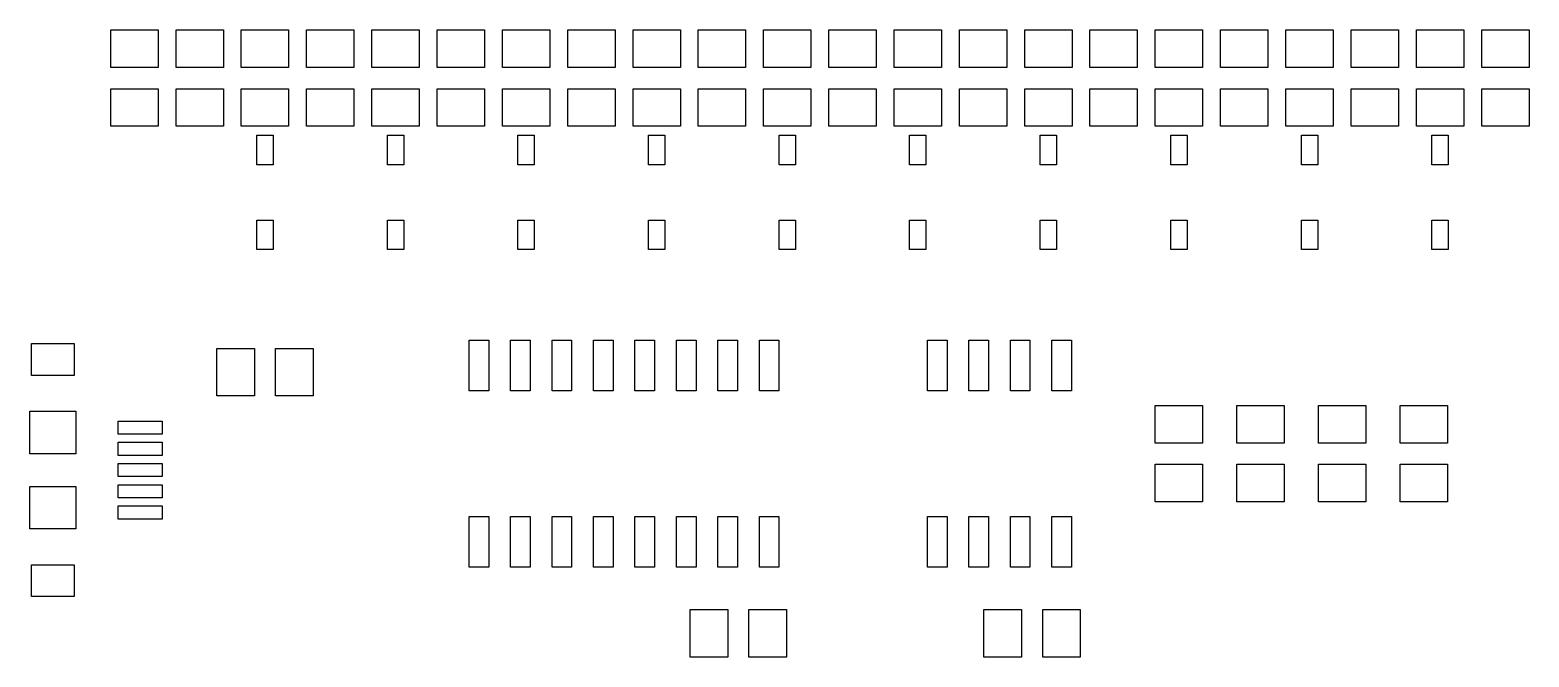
# Model space of a CAD drawing. Extents: x 50.8 to 99.4, y -99.2 to -50.5.
# Drawn here: x 50.8 to 96.72, y -69.72 to -50.52 of the extents above; entities that cross this region are included whole.
import ezdxf

# ---------------------------------------------------------------- set-up
doc = ezdxf.new("R2010")
doc.units = 0
doc.header["$MEASUREMENT"] = 0
doc.layers.add('BLACK', color=7, linetype='CONTINUOUS')

msp = doc.modelspace()

# ---------------------------------------------------------------- linework, layer by layer
at = {"layer": 'Black'}
for p, q in [((53.275, -51.675), (53.275, -50.525)), ((53.275, -50.525), (54.725, -50.525)), ((54.725, -50.525), (54.725, -51.675)), ((55.275, -51.675), (55.275, -50.525)), ((55.275, -50.525), (56.725, -50.525)), ((56.725, -50.525), (56.725, -51.675)), ((57.275, -51.675), (57.275, -50.525)), ((57.275, -50.525), (58.725, -50.525)), ((58.725, -50.525), (58.725, -51.675)), ((59.275, -51.675), (59.275, -50.525)), ((59.275, -50.525), (60.725, -50.525)), ((60.725, -50.525), (60.725, -51.675)), ((61.275, -51.675), (61.275, -50.525)), ((61.275, -50.525), (62.725, -50.525)), ((62.725, -50.525), (62.725, -51.675)), ((63.275, -51.675), (63.275, -50.525)), ((63.275, -50.525), (64.725, -50.525)), ((64.725, -50.525), (64.725, -51.675)), ((65.275, -51.675), (65.275, -50.525)), ((65.275, -50.525), (66.725, -50.525)), ((66.725, -50.525), (66.725, -51.675)), ((67.275, -51.675), (67.275, -50.525)), ((67.275, -50.525), (68.725, -50.525)), ((68.725, -50.525), (68.725, -51.675)), ((69.275, -51.675), (69.275, -50.525)), ((69.275, -50.525), (70.725, -50.525)), ((70.725, -50.525), (70.725, -51.675)), ((71.275, -51.675), (71.275, -50.525)), ((71.275, -50.525), (72.725, -50.525)), ((72.725, -50.525), (72.725, -51.675)), ((73.275, -51.675), (73.275, -50.525)), ((73.275, -50.525), (74.725, -50.525)), ((74.725, -50.525), (74.725, -51.675)), ((75.275, -51.675), (75.275, -50.525)), ((75.275, -50.525), (76.725, -50.525)), ((76.725, -50.525), (76.725, -51.675)), ((77.275, -51.675), (77.275, -50.525)), ((77.275, -50.525), (78.725, -50.525)), ((78.725, -50.525), (78.725, -51.675)), ((79.275, -51.675), (79.275, -50.525)), ((79.275, -50.525), (80.725, -50.525)), ((80.725, -50.525), (80.725, -51.675)), ((81.275, -51.675), (81.275, -50.525)), ((81.275, -50.525), (82.725, -50.525)), ((82.725, -50.525), (82.725, -51.675)), ((83.275, -51.675), (83.275, -50.525)), ((83.275, -50.525), (84.725, -50.525)), ((84.725, -50.525), (84.725, -51.675)), ((85.275, -51.675), (85.275, -50.525)), ((85.275, -50.525), (86.725, -50.525)), ((86.725, -50.525), (86.725, -51.675)), ((87.275, -51.675), (87.275, -50.525)), ((87.275, -50.525), (88.725, -50.525)), ((88.725, -50.525), (88.725, -51.675)), ((89.275, -51.675), (89.275, -50.525)), ((89.275, -50.525), (90.725, -50.525)), ((90.725, -50.525), (90.725, -51.675)), ((91.275, -51.675), (91.275, -50.525)), ((91.275, -50.525), (92.725, -50.525)), ((92.725, -50.525), (92.725, -51.675)), ((93.275, -51.675), (93.275, -50.525)), ((93.275, -50.525), (94.725, -50.525)), ((94.725, -50.525), (94.725, -51.675)), ((95.275, -51.675), (95.275, -50.525)), ((95.275, -50.525), (96.725, -50.525)), ((96.725, -50.525), (96.725, -51.675)), ((54.725, -51.675), (53.275, -51.675)), ((56.725, -51.675), (55.275, -51.675)), ((58.725, -51.675), (57.275, -51.675)), ((60.725, -51.675), (59.275, -51.675)), ((62.725, -51.675), (61.275, -51.675)), ((64.725, -51.675), (63.275, -51.675)), ((66.725, -51.675), (65.275, -51.675)), ((68.725, -51.675), (67.275, -51.675)), ((70.725, -51.675), (69.275, -51.675)), ((72.725, -51.675), (71.275, -51.675)), ((74.725, -51.675), (73.275, -51.675)), ((76.725, -51.675), (75.275, -51.675)), ((78.725, -51.675), (77.275, -51.675)), ((80.725, -51.675), (79.275, -51.675)), ((82.725, -51.675), (81.275, -51.675)), ((84.725, -51.675), (83.275, -51.675)), ((86.725, -51.675), (85.275, -51.675)), ((88.725, -51.675), (87.275, -51.675)), ((90.725, -51.675), (89.275, -51.675)), ((92.725, -51.675), (91.275, -51.675)), ((94.725, -51.675), (93.275, -51.675)), ((96.725, -51.675), (95.275, -51.675)), ((53.275, -53.475), (53.275, -52.325)), ((53.275, -52.325), (54.725, -52.325)), ((54.725, -52.325), (54.725, -53.475)), ((55.275, -53.475), (55.275, -52.325)), ((55.275, -52.325), (56.725, -52.325)), ((56.725, -52.325), (56.725, -53.475)), ((57.275, -53.475), (57.275, -52.325)), ((57.275, -52.325), (58.725, -52.325)), ((58.725, -52.325), (58.725, -53.475)), ((59.275, -53.475), (59.275, -52.325)), ((59.275, -52.325), (60.725, -52.325)), ((60.725, -52.325), (60.725, -53.475)), ((61.275, -53.475), (61.275, -52.325)), ((61.275, -52.325), (62.725, -52.325)), ((62.725, -52.325), (62.725, -53.475)), ((63.275, -53.475), (63.275, -52.325)), ((63.275, -52.325), (64.725, -52.325)), ((64.725, -52.325), (64.725, -53.475)), ((65.275, -53.475), (65.275, -52.325)), ((65.275, -52.325), (66.725, -52.325)), ((66.725, -52.325), (66.725, -53.475)), ((67.275, -53.475), (67.275, -52.325)), ((67.275, -52.325), (68.725, -52.325)), ((68.725, -52.325), (68.725, -53.475)), ((69.275, -53.475), (69.275, -52.325)), ((69.275, -52.325), (70.725, -52.325)), ((70.725, -52.325), (70.725, -53.475)), ((71.275, -53.475), (71.275, -52.325)), ((71.275, -52.325), (72.725, -52.325)), ((72.725, -52.325), (72.725, -53.475)), ((73.275, -53.475), (73.275, -52.325)), ((73.275, -52.325), (74.725, -52.325)), ((74.725, -52.325), (74.725, -53.475)), ((75.275, -53.475), (75.275, -52.325)), ((75.275, -52.325), (76.725, -52.325)), ((76.725, -52.325), (76.725, -53.475)), ((77.275, -53.475), (77.275, -52.325)), ((77.275, -52.325), (78.725, -52.325)), ((78.725, -52.325), (78.725, -53.475)), ((79.275, -53.475), (79.275, -52.325)), ((79.275, -52.325), (80.725, -52.325)), ((80.725, -52.325), (80.725, -53.475)), ((81.275, -53.475), (81.275, -52.325)), ((81.275, -52.325), (82.725, -52.325)), ((82.725, -52.325), (82.725, -53.475)), ((83.275, -53.475), (83.275, -52.325)), ((83.275, -52.325), (84.725, -52.325)), ((84.725, -52.325), (84.725, -53.475)), ((85.275, -53.475), (85.275, -52.325)), ((85.275, -52.325), (86.725, -52.325)), ((86.725, -52.325), (86.725, -53.475)), ((87.275, -53.475), (87.275, -52.325)), ((87.275, -52.325), (88.725, -52.325)), ((88.725, -52.325), (88.725, -53.475)), ((89.275, -53.475), (89.275, -52.325)), ((89.275, -52.325), (90.725, -52.325)), ((90.725, -52.325), (90.725, -53.475)), ((91.275, -53.475), (91.275, -52.325)), ((91.275, -52.325), (92.725, -52.325)), ((92.725, -52.325), (92.725, -53.475)), ((93.275, -53.475), (93.275, -52.325)), ((93.275, -52.325), (94.725, -52.325)), ((94.725, -52.325), (94.725, -53.475)), ((95.275, -53.475), (95.275, -52.325)), ((95.275, -52.325), (96.725, -52.325)), ((96.725, -52.325), (96.725, -53.475)), ((54.725, -53.475), (53.275, -53.475)), ((56.725, -53.475), (55.275, -53.475)), ((58.725, -53.475), (57.275, -53.475)), ((60.725, -53.475), (59.275, -53.475)), ((62.725, -53.475), (61.275, -53.475)), ((64.725, -53.475), (63.275, -53.475)), ((66.725, -53.475), (65.275, -53.475)), ((68.725, -53.475), (67.275, -53.475)), ((70.725, -53.475), (69.275, -53.475)), ((72.725, -53.475), (71.275, -53.475)), ((74.725, -53.475), (73.275, -53.475)), ((76.725, -53.475), (75.275, -53.475)), ((78.725, -53.475), (77.275, -53.475)), ((80.725, -53.475), (79.275, -53.475)), ((82.725, -53.475), (81.275, -53.475)), ((84.725, -53.475), (83.275, -53.475)), ((86.725, -53.475), (85.275, -53.475)), ((88.725, -53.475), (87.275, -53.475)), ((90.725, -53.475), (89.275, -53.475)), ((92.725, -53.475), (91.275, -53.475)), ((94.725, -53.475), (93.275, -53.475)), ((96.725, -53.475), (95.275, -53.475)), ((57.75, -54.65), (57.75, -53.75)), ((57.75, -53.75), (58.25, -53.75)), ((58.25, -53.75), (58.25, -54.65)), ((61.75, -54.65), (61.75, -53.75)), ((61.75, -53.75), (62.25, -53.75)), ((62.25, -53.75), (62.25, -54.65)), ((65.75, -54.65), (65.75, -53.75)), ((65.75, -53.75), (66.25, -53.75)), ((66.25, -53.75), (66.25, -54.65)), ((69.75, -54.65), (69.75, -53.75)), ((69.75, -53.75), (70.25, -53.75)), ((70.25, -53.75), (70.25, -54.65)), ((73.75, -54.65), (73.75, -53.75)), ((73.75, -53.75), (74.25, -53.75)), ((74.25, -53.75), (74.25, -54.65)), ((77.75, -54.65), (77.75, -53.75)), ((77.75, -53.75), (78.25, -53.75)), ((78.25, -53.75), (78.25, -54.65)), ((81.75, -54.65), (81.75, -53.75)), ((81.75, -53.75), (82.25, -53.75)), ((82.25, -53.75), (82.25, -54.65)), ((85.75, -54.65), (85.75, -53.75)), ((85.75, -53.75), (86.25, -53.75)), ((86.25, -53.75), (86.25, -54.65)), ((89.75, -54.65), (89.75, -53.75)), ((89.75, -53.75), (90.25, -53.75)), ((90.25, -53.75), (90.25, -54.65)), ((93.75, -54.65), (93.75, -53.75)), ((93.75, -53.75), (94.25, -53.75)), ((94.25, -53.75), (94.25, -54.65)), ((58.25, -54.65), (57.75, -54.65)), ((62.25, -54.65), (61.75, -54.65)), ((66.25, -54.65), (65.75, -54.65)), ((70.25, -54.65), (69.75, -54.65)), ((74.25, -54.65), (73.75, -54.65)), ((78.25, -54.65), (77.75, -54.65)), ((82.25, -54.65), (81.75, -54.65)), ((86.25, -54.65), (85.75, -54.65)), ((90.25, -54.65), (89.75, -54.65)), ((94.25, -54.65), (93.75, -54.65)), ((57.75, -57.25), (57.75, -56.35)), ((57.75, -56.35), (58.25, -56.35)), ((58.25, -56.35), (58.25, -57.25)), ((61.75, -57.25), (61.75, -56.35)), ((61.75, -56.35), (62.25, -56.35)), ((62.25, -56.35), (62.25, -57.25)), ((65.75, -57.25), (65.75, -56.35)), ((65.75, -56.35), (66.25, -56.35)), ((66.25, -56.35), (66.25, -57.25)), ((69.75, -57.25), (69.75, -56.35)), ((69.75, -56.35), (70.25, -56.35)), ((70.25, -56.35), (70.25, -57.25)), ((73.75, -57.25), (73.75, -56.35)), ((73.75, -56.35), (74.25, -56.35)), ((74.25, -56.35), (74.25, -57.25)), ((77.75, -57.25), (77.75, -56.35)), ((77.75, -56.35), (78.25, -56.35)), ((78.25, -56.35), (78.25, -57.25)), ((81.75, -57.25), (81.75, -56.35)), ((81.75, -56.35), (82.25, -56.35)), ((82.25, -56.35), (82.25, -57.25)), ((85.75, -57.25), (85.75, -56.35)), ((85.75, -56.35), (86.25, -56.35)), ((86.25, -56.35), (86.25, -57.25)), ((89.75, -57.25), (89.75, -56.35)), ((89.75, -56.35), (90.25, -56.35)), ((90.25, -56.35), (90.25, -57.25)), ((93.75, -57.25), (93.75, -56.35)), ((93.75, -56.35), (94.25, -56.35)), ((94.25, -56.35), (94.25, -57.25)), ((58.25, -57.25), (57.75, -57.25)), ((62.25, -57.25), (61.75, -57.25)), ((66.25, -57.25), (65.75, -57.25)), ((70.25, -57.25), (69.75, -57.25)), ((74.25, -57.25), (73.75, -57.25)), ((78.25, -57.25), (77.75, -57.25)), ((82.25, -57.25), (81.75, -57.25)), ((86.25, -57.25), (85.75, -57.25)), ((90.25, -57.25), (89.75, -57.25)), ((94.25, -57.25), (93.75, -57.25)), ((50.85, -61.1), (50.85, -60.125)), ((50.85, -60.125), (52.15, -60.125)), ((52.15, -60.125), (52.15, -61.1)), ((64.255, -61.575), (64.255, -60.025)), ((64.255, -60.025), (64.855, -60.025)), ((64.855, -60.025), (64.855, -61.575)), ((65.525, -61.575), (65.525, -60.025)), ((65.525, -60.025), (66.125, -60.025)), ((66.125, -60.025), (66.125, -61.575)), ((66.795, -61.575), (66.795, -60.025)), ((66.795, -60.025), (67.395, -60.025)), ((67.395, -60.025), (67.395, -61.575)), ((68.065, -61.575), (68.065, -60.025)), ((68.065, -60.025), (68.665, -60.025)), ((68.665, -60.025), (68.665, -61.575)), ((69.335, -61.575), (69.335, -60.025)), ((69.335, -60.025), (69.935, -60.025)), ((69.935, -60.025), (69.935, -61.575)), ((70.605, -61.575), (70.605, -60.025)), ((70.605, -60.025), (71.205, -60.025)), ((71.205, -60.025), (71.205, -61.575)), ((71.875, -61.575), (71.875, -60.025)), ((71.875, -60.025), (72.475, -60.025)), ((72.475, -60.025), (72.475, -61.575)), ((73.145, -61.575), (73.145, -60.025)), ((73.145, -60.025), (73.745, -60.025)), ((73.745, -60.025), (73.745, -61.575)), ((78.295, -61.575), (78.295, -60.025)), ((78.295, -60.025), (78.895, -60.025)), ((78.895, -60.025), (78.895, -61.575)), ((79.565, -61.575), (79.565, -60.025)), ((79.565, -60.025), (80.165, -60.025)), ((80.165, -60.025), (80.165, -61.575)), ((80.835, -61.575), (80.835, -60.025)), ((80.835, -60.025), (81.435, -60.025)), ((81.435, -60.025), (81.435, -61.575)), ((82.105, -61.575), (82.105, -60.025)), ((82.105, -60.025), (82.705, -60.025)), ((82.705, -60.025), (82.705, -61.575)), ((56.525, -61.725), (56.525, -60.275)), ((56.525, -60.275), (57.675, -60.275)), ((57.675, -60.275), (57.675, -61.725)), ((58.325, -61.725), (58.325, -60.275)), ((58.325, -60.275), (59.475, -60.275)), ((59.475, -60.275), (59.475, -61.725)), ((52.15, -61.1), (50.85, -61.1)), ((57.675, -61.725), (56.525, -61.725)), ((59.475, -61.725), (58.325, -61.725)), ((64.855, -61.575), (64.255, -61.575)), ((66.125, -61.575), (65.525, -61.575)), ((67.395, -61.575), (66.795, -61.575)), ((68.665, -61.575), (68.065, -61.575)), ((69.935, -61.575), (69.335, -61.575)), ((71.205, -61.575), (70.605, -61.575)), ((72.475, -61.575), (71.875, -61.575)), ((73.745, -61.575), (73.145, -61.575)), ((78.895, -61.575), (78.295, -61.575)), ((80.165, -61.575), (79.565, -61.575)), ((81.435, -61.575), (80.835, -61.575)), ((82.705, -61.575), (82.105, -61.575)), ((50.8, -63.5), (50.8, -62.2)), ((50.8, -62.2), (52.2, -62.2)), ((52.2, -62.2), (52.2, -63.5)), ((85.275, -63.175), (85.275, -62.025)), ((85.275, -62.025), (86.725, -62.025)), ((86.725, -62.025), (86.725, -63.175)), ((87.775, -63.175), (87.775, -62.025)), ((87.775, -62.025), (89.225, -62.025)), ((89.225, -62.025), (89.225, -63.175)), ((90.275, -63.175), (90.275, -62.025)), ((90.275, -62.025), (91.725, -62.025)), ((91.725, -62.025), (91.725, -63.175)), ((92.775, -63.175), (92.775, -62.025)), ((92.775, -62.025), (94.225, -62.025)), ((94.225, -62.025), (94.225, -63.175)), ((53.5, -62.9), (53.5, -62.5)), ((53.5, -62.5), (54.85, -62.5)), ((54.85, -62.9), (53.5, -62.9)), ((54.85, -62.5), (54.85, -62.9)), ((53.5, -63.55), (53.5, -63.15)), ((53.5, -63.15), (54.85, -63.15)), ((54.85, -63.15), (54.85, -63.55)), ((86.725, -63.175), (85.275, -63.175)), ((89.225, -63.175), (87.775, -63.175)), ((91.725, -63.175), (90.275, -63.175)), ((94.225, -63.175), (92.775, -63.175)), ((52.2, -63.5), (50.8, -63.5)), ((54.85, -63.55), (53.5, -63.55)), ((53.5, -64.2), (53.5, -63.8)), ((53.5, -63.8), (54.85, -63.8)), ((54.85, -63.8), (54.85, -64.2)), ((85.275, -64.975), (85.275, -63.825)), ((85.275, -63.825), (86.725, -63.825)), ((86.725, -63.825), (86.725, -64.975)), ((87.775, -64.975), (87.775, -63.825)), ((87.775, -63.825), (89.225, -63.825)), ((89.225, -63.825), (89.225, -64.975)), ((90.275, -64.975), (90.275, -63.825)), ((90.275, -63.825), (91.725, -63.825)), ((91.725, -63.825), (91.725, -64.975)), ((92.775, -64.975), (92.775, -63.825)), ((92.775, -63.825), (94.225, -63.825)), ((94.225, -63.825), (94.225, -64.975)), ((54.85, -64.2), (53.5, -64.2)), ((50.8, -65.8), (50.8, -64.5)), ((50.8, -64.5), (52.2, -64.5)), ((52.2, -64.5), (52.2, -65.8)), ((53.5, -64.85), (53.5, -64.45)), ((53.5, -64.45), (54.85, -64.45)), ((54.85, -64.45), (54.85, -64.85)), ((54.85, -64.85), (53.5, -64.85)), ((53.5, -65.5), (53.5, -65.1)), ((53.5, -65.1), (54.85, -65.1)), ((54.85, -65.1), (54.85, -65.5)), ((86.725, -64.975), (85.275, -64.975)), ((89.225, -64.975), (87.775, -64.975)), ((91.725, -64.975), (90.275, -64.975)), ((94.225, -64.975), (92.775, -64.975)), ((54.85, -65.5), (53.5, -65.5)), ((64.255, -66.975), (64.255, -65.425)), ((64.255, -65.425), (64.855, -65.425)), ((64.855, -65.425), (64.855, -66.975)), ((65.525, -66.975), (65.525, -65.425)), ((65.525, -65.425), (66.125, -65.425)), ((66.125, -65.425), (66.125, -66.975)), ((66.795, -66.975), (66.795, -65.425)), ((66.795, -65.425), (67.395, -65.425)), ((67.395, -65.425), (67.395, -66.975)), ((68.065, -66.975), (68.065, -65.425)), ((68.065, -65.425), (68.665, -65.425)), ((68.665, -65.425), (68.665, -66.975)), ((69.335, -66.975), (69.335, -65.425)), ((69.335, -65.425), (69.935, -65.425)), ((69.935, -65.425), (69.935, -66.975)), ((70.605, -66.975), (70.605, -65.425)), ((70.605, -65.425), (71.205, -65.425)), ((71.205, -65.425), (71.205, -66.975)), ((71.875, -66.975), (71.875, -65.425)), ((71.875, -65.425), (72.475, -65.425)), ((72.475, -65.425), (72.475, -66.975)), ((73.145, -66.975), (73.145, -65.425)), ((73.145, -65.425), (73.745, -65.425)), ((73.745, -65.425), (73.745, -66.975)), ((78.295, -66.975), (78.295, -65.425)), ((78.295, -65.425), (78.895, -65.425)), ((78.895, -65.425), (78.895, -66.975)), ((79.565, -66.975), (79.565, -65.425)), ((79.565, -65.425), (80.165, -65.425)), ((80.165, -65.425), (80.165, -66.975)), ((80.835, -66.975), (80.835, -65.425)), ((80.835, -65.425), (81.435, -65.425)), ((81.435, -65.425), (81.435, -66.975)), ((82.105, -66.975), (82.105, -65.425)), ((82.105, -65.425), (82.705, -65.425)), ((82.705, -65.425), (82.705, -66.975)), ((52.2, -65.8), (50.8, -65.8)), ((50.85, -67.875), (50.85, -66.9)), ((50.85, -66.9), (52.15, -66.9)), ((52.15, -66.9), (52.15, -67.875)), ((64.855, -66.975), (64.255, -66.975)), ((66.125, -66.975), (65.525, -66.975)), ((67.395, -66.975), (66.795, -66.975)), ((68.665, -66.975), (68.065, -66.975)), ((69.935, -66.975), (69.335, -66.975)), ((71.205, -66.975), (70.605, -66.975)), ((72.475, -66.975), (71.875, -66.975)), ((73.745, -66.975), (73.145, -66.975)), ((78.895, -66.975), (78.295, -66.975)), ((80.165, -66.975), (79.565, -66.975)), ((81.435, -66.975), (80.835, -66.975)), ((82.705, -66.975), (82.105, -66.975)), ((52.15, -67.875), (50.85, -67.875)), ((71.025, -69.725), (71.025, -68.275)), ((71.025, -68.275), (72.175, -68.275)), ((72.175, -68.275), (72.175, -69.725)), ((72.825, -69.725), (72.825, -68.275)), ((72.825, -68.275), (73.975, -68.275)), ((73.975, -68.275), (73.975, -69.725)), ((80.025, -69.725), (80.025, -68.275)), ((80.025, -68.275), (81.175, -68.275)), ((81.175, -68.275), (81.175, -69.725)), ((81.825, -69.725), (81.825, -68.275)), ((81.825, -68.275), (82.975, -68.275)), ((82.975, -68.275), (82.975, -69.725)), ((72.175, -69.725), (71.025, -69.725)), ((73.975, -69.725), (72.825, -69.725)), ((81.175, -69.725), (80.025, -69.725)), ((82.975, -69.725), (81.825, -69.725))]:
    msp.add_line(p, q, dxfattribs=at)

doc.saveas('drawing.dxf')
